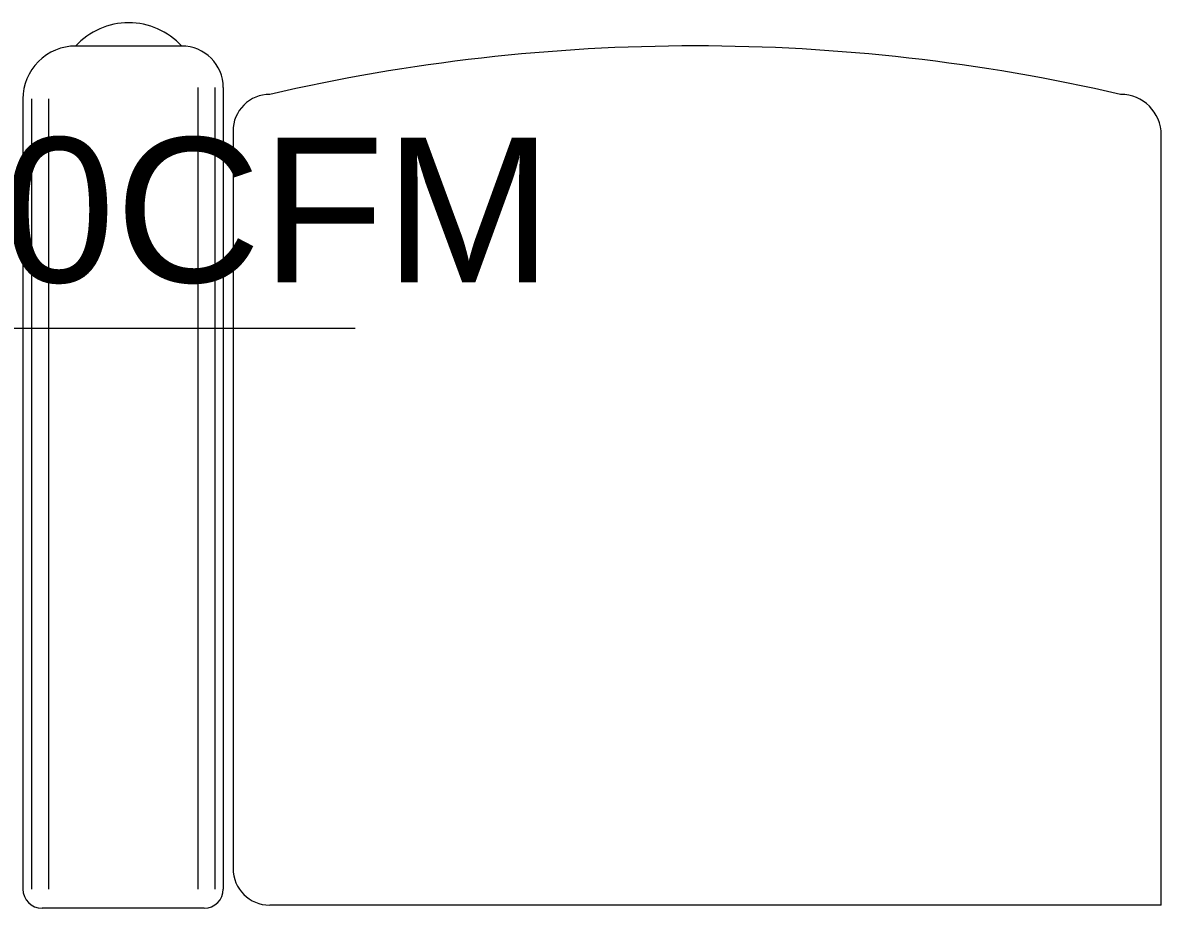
# Model space of a CAD drawing. Header units: millimetres. Extents: x -160614 to 59925, y -157025 to 0.
# Drawn here: x -124161 to -123373, y -103597 to -102984 of the extents above; entities that cross this region are included whole.
import ezdxf

# ---------------------------------------------------------------- set-up
doc = ezdxf.new("R2010")
doc.units = ezdxf.units.MM
doc.header["$LTSCALE"] = 8
doc.layers.add('72_EGR_EQP_TAG', color=9, linetype='Continuous', lineweight=5)
doc.layers.add('LOADING', color=9, linetype='Continuous', lineweight=5)
doc.layers.add('A-EXH-texts', color=1, linetype='Continuous')
doc.styles.add('ARIAL', font='arial.ttf')

# ---------------------------------------------------------------- blocks, each defined once
blk = doc.blocks.new('GF21008-P')
at = {"layer": 'LOADING'}
for p, q in [((0.68432, -0.20374), (0.79645, -0.20374)), ((0.02235, -0.20585), (0.02235, -0.73852)), ((0.02235, -0.20585), (0.63897, -0.20585)), ((0.67107, -0.77123), (0.67107, -0.21699)), ((0.67698, -0.77123), (0.67698, -0.21699)), ((0.6888, -0.77123), (0.6888, -0.21699)), ((0.79197, -0.76339), (0.79197, -0.21699)), ((0.80379, -0.76339), (0.80379, -0.21699)), ((0.8097, -0.76339), (0.8097, -0.21699)), ((0.66431, -0.74126), (0.66431, -0.23119)), ((0.69984, -0.8), (0.77309, -0.8))]:
    blk.add_line(p, q, dxfattribs=at)
for centre, radius, start, end in [((0.68432, -0.21699), 0.01325, 90, 180), ((0.79645, -0.21699), 0.01325, 0, 90), ((0.63897, -0.23119), 0.02534, 0, 90), ((0.05042, -0.73852), 0.02807, 180, 270), ((0.63897, -0.74126), 0.02534, 270, 0), ((0.77309, -0.76339), 0.03661, 270, 0), ((0.3447, 0.51055), 1.31061, 257.02456, 282.97544), ((0.69984, -0.77123), 0.02877, 180, 270), ((0.73653, -0.7662), 0.04989, 222.64618, 317.35382)]:
    blk.add_arc(centre, radius, start, end, dxfattribs=at)
blk = doc.blocks.new('GF1')
at = {"layer": 'LOADING', "color": 9, "xscale": 1000, "yscale": 1000, "zscale": 1000, "rotation": 179.9999999999998}
blk.add_blockref('GF21008-P', (-123350.81, -103800.45, 0), dxfattribs=at)

msp = doc.modelspace()

# ---------------------------------------------------------------- linework, layer by layer
at = {"layer": 'A-EXH-texts', "lineweight": 20, "ltscale": 1.014}
msp.add_line((-124559.49, -103195.64), (-123930.57, -103195.64), dxfattribs=at)

# ---------------------------------------------------------------- block references
at = {"layer": '72_EGR_EQP_TAG'}
msp.add_blockref('GF1', (0, 0), dxfattribs=at)

# ---------------------------------------------------------------- texts
at = {"layer": 'A-EXH-texts', "lineweight": 15, "style": 'ARIAL'}
msp.add_text('Fl=150CFM', height=100, dxfattribs=at).set_placement((-124527.67, -103163.82))

doc.saveas('drawing.dxf')
